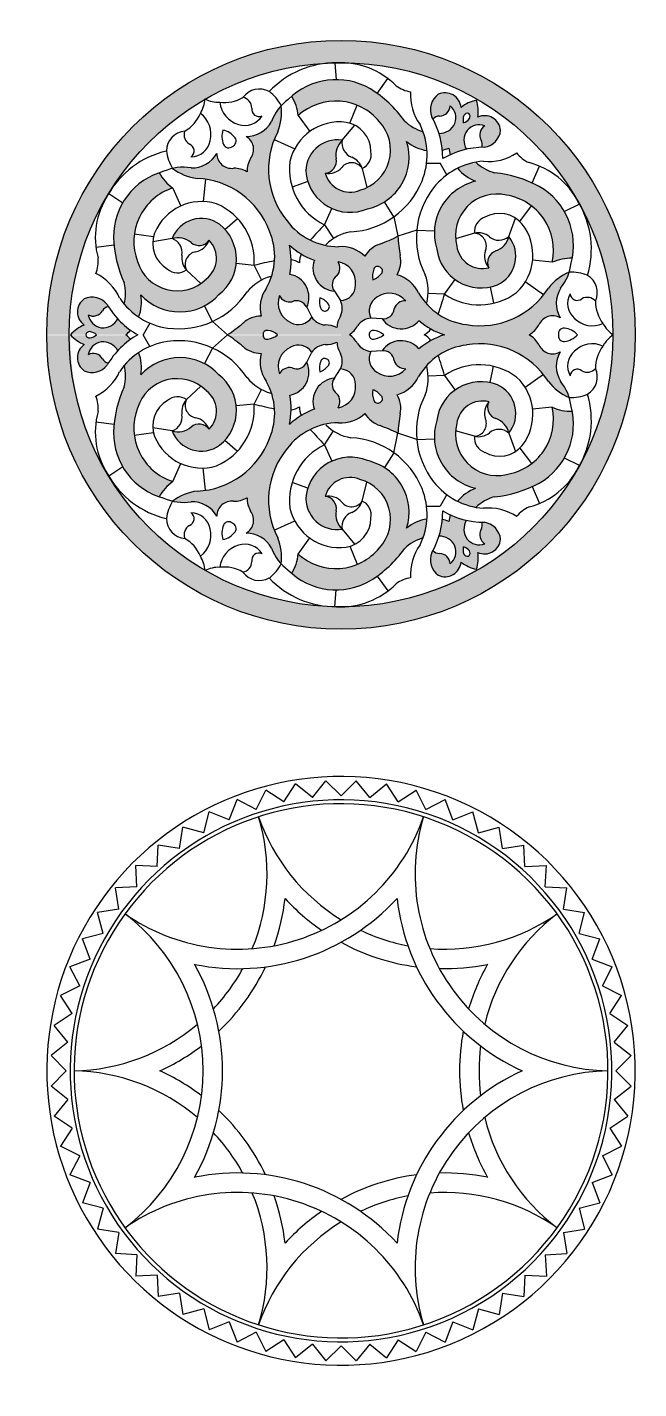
# Model space of a CAD drawing. Header units: millimetres. Extents: x 667 to 4200, y 451 to 2764.
# Drawn here: x 667 to 1706, y 451 to 2764 of the extents above; entities that cross this region are included whole.
import ezdxf

# ---------------------------------------------------------------- set-up
doc = ezdxf.new("R2010")
doc.units = ezdxf.units.MM
doc.layers.add('cad-block.com', color=250, linetype='Continuous')

# ---------------------------------------------------------------- blocks, each defined once
blk = doc.blocks.new('deco1_cad-block.com')
h = blk.add_hatch(color=0)
h.paths.add_polyline_path([(-4.4, 149.6, -0.215567), (40.6, 133.5, -0.187613), (66.2, 154.2, 0.027609), (96.6, 167.3), (66.3, 114.8, 0.495124), (55.8, 111.5, 0.137561), (53.9, 93.3), (0, 0), (-7.1, 12.3, -0.122154), (-0.9, 31.7, 0.223532), (-0.9, 58, 0.403011), (24.6, 84.6, 0.393632), (-5.1, 124, -0.341981), (-7, 100.1, 0.425061), (-11.3, 73.9, -0.495488), (-45.4, 126.5, -0.099121), (-87.8, 152.1), (-159.8, 276.8, -0.131894), (-153.6, 299.5, 0.451379), (-161, 336.8, 0.277202), (-118.1, 362.4, -0.096507), (-101.6, 389.1, -0.127768), (-107.5, 344.6, 0.302093), (-91.6, 193.3, 0.23615)])
h.paths.add_polyline_path([(139.3, 345, -0.070082), (145.9, 312.9, -0.13471), (111.5, 328.4, -0.439883), (44.7, 213.7, -0.487765), (-59.4, 272.5, -0.490223), (2.1, 330.3, 0.26049), (-8.2, 299, -0.444976), (-26.9, 274.4, 0.454077), (32.1, 245.7, 0.565021), (65, 361.9, 0.429533), (-72.8, 372.3, 0.106782), (-83.8, 405.2, -0.321192), (49.9, 417.4, -0.098217), (107.9, 363.4, 0.121764)])
h.paths.add_polyline_path([(203.9, 386.1, -0.118925), (229.9, 398.3), (216.9, 375.8, 0.422318), (208.6, 371.8, 0.149331), (207.8, 360), (183, 316.9, -0.039819), (172.1, 313.6, 0.050872), (166.3, 342, 0.002586), (167.1, 342.1, 0.294214), (193.4, 359, 0.318599), (185.4, 389, -0.396988), (167.5, 371.4, 0.209997), (156.2, 366.3, 0.006928), (154.3, 369.8, -0.347342), (165.2, 408.4, -0.516798)])
h.paths.add_polyline_path([(250, 433), (231, 400.1, 0.131652), (0, 462, 0.00166), (-0.9, 462, 0.130981), (-230.7, 400.3, -0.003161), (-231.3, 400.6), (-250, 433, -0.267949)])
h = blk.add_hatch(color=0)
h.paths.add_polyline_path([(0, 0), (-107.8, 0, 0.137561), (-124.5, 7.5, 0.495124), (-132.6, 0), (-193.2, 0, 0.027609), (-166.6, 19.8, -0.187613), (-135.9, 31.6, -0.215567), (-127.4, 78.6, 0.23615), (-121.6, 176, 0.302093), (-244.7, 265.4, -0.127768), (-286.1, 282.5, -0.096507), (-254.8, 283.5, 0.277202), (-211.2, 307.8, 0.451379), (-182.6, 282.8, -0.131894), (-159.8, 276.8), (-87.8, 152.1, -0.099121), (-86.9, 102.6, -0.495488), (-58.4, 46.7, 0.425061), (-83.2, 56.1, -0.341981), (-104.9, 66.4, 0.393632), (-85.6, 21, 0.403011), (-49.8, 29.7, 0.223532), (-27, 16.7, -0.122154), (-7.1, 12.3)])
h.paths.add_polyline_path([(-357.6, 7.8, -0.039819), (-365.9, 0), (-415.6, 0, 0.149331), (-426.3, 5.3, 0.422318), (-433.9, 0), (-459.9, 0, -0.118925), (-436.3, 16.5, -0.516798), (-436.3, 61.1, -0.347342), (-397.4, 51.3, 0.006928), (-395.3, 47.9, 0.209997), (-405.4, 40.6, -0.396988), (-429.6, 33.9, 0.318599), (-407.6, 12, 0.294214), (-379.8, 26.3, 0.002586), (-379.3, 27, 0.050872)], flags=17)
h.paths.add_polyline_path([(-340.2, 67.7, -0.13471), (-343.9, 30.1, -0.070082), (-368.4, 51.9, 0.121764), (-368.7, 88.3, -0.098217), (-386.4, 165.5, -0.321192), (-309, 275.1, 0.106782), (-286, 249.2, 0.429533), (-345.9, 124.6, 0.565021), (-228.9, 95, 0.454077), (-224.2, 160.5, -0.444976), (-254.9, 156.6, 0.26049), (-287.1, 163.3, -0.490223), (-206.3, 187.7, -0.487765), (-207.4, 68.1, -0.439883)])
h.paths.add_polyline_path([(-399.7, 231.8, 0.00166), (-400.1, 231, 0.131652), (-462, 0), (-500, 0, -0.267949), (-250, 433), (-231.3, 400.6, -0.003161), (-231.3, 399.9, 0.130981)])
h = blk.add_hatch(color=0)
h.paths.add_polyline_path([(213.2, 17.3, 0.302093), (352.2, 79.2, -0.127768), (387.7, 106.5, -0.096507), (372.9, 78.9, 0.277202), (372.2, 29, 0.451379), (336.2, 16.7, -0.131894), (319.7, 0), (175.6, 0, -0.099121), (132.3, 24, -0.495488), (69.6, 27.2, 0.425061), (90.2, 44, -0.341981), (110, 57.6, 0.393632), (61, 63.7, 0.403011), (50.7, 28.3, 0.223532), (27.9, 15, -0.122154), (14.2, 0), (0, 0), (53.9, 93.3, 0.137561), (68.7, 104.1, 0.495124), (66.3, 114.8), (96.6, 167.3, 0.027609), (100.4, 134.4, -0.187613), (95.3, 101.9, -0.215567), (131.7, 71, 0.23615)])
h.paths.add_polyline_path([(243.1, 318.5, 0.006928), (239.2, 318.4, 0.209997), (237.9, 330.7, -0.396988), (244.1, 355.1, 0.318599), (214.2, 346.9, 0.294214), (212.7, 315.7, 0.002586), (213, 315, 0.050872), (185.6, 305.8, -0.039819), (183, 316.9), (207.8, 360, 0.149331), (217.7, 366.5, 0.422318), (216.9, 375.8), (229.9, 398.3, -0.118925), (232.4, 369.6, -0.516798), (271.1, 347.3, -0.347342)])
h.paths.add_polyline_path([(336.6, 251.9, -0.321192), (392.8, 130, 0.106782), (358.8, 123.1, 0.429533), (280.9, 237.2, 0.565021), (196.7, 150.7, 0.454077), (251.1, 113.9, -0.444976), (263.1, 142.4, 0.26049), (285, 167, -0.490223), (265.7, 84.8, -0.487765), (162.7, 145.6, -0.439883), (228.7, 260.7, -0.13471), (198, 282.8, -0.070082), (229.1, 293.1, 0.121764), (260.8, 275.1, -0.098217)])
h.paths.add_polyline_path([(500, 0), (462.5, 0, -0.003161), (462, 0.3, 0.130981), (400.5, 230.2, 0.00166), (400.1, 231, 0.131652), (231, 400.1), (250, 433, -0.267949)])
h = blk.add_hatch(color=0)
h.paths.add_polyline_path([(-231.3, -400.6), (-250, -433, -0.267593), (-500, -0.7), (-459.9, -0.7, 0.002142), (-459.9, -4.6, 0.125214), (-404.3, -223.1, 0.031454), (-396.1, -237.5, 0.015284), (-391.2, -245.6, 0.123599)])
h.paths.add_polyline_path([(-85.6, -21, 0.393632), (-104.9, -66.4, -0.341981), (-83.2, -56.1, 0.425061), (-58.4, -46.7, -0.495488), (-86.9, -102.6, -0.099121), (-87.8, -152.1), (-159.8, -276.8, -0.131894), (-182.6, -282.8, 0.451379), (-211.2, -307.8, 0.277202), (-254.8, -283.5, -0.096507), (-286.1, -282.5, -0.127768), (-244.7, -265.4, 0.302093), (-121.6, -176, 0.23615), (-127.4, -78.6, -0.215567), (-135.9, -31.6, -0.187613), (-166.6, -19.8, 0.026607), (-192.2, -0.7), (-132.6, -0.7, 0.465478), (-124.5, -7.5, 0.129587), (-108.6, -0.7), (-0.4, -0.7), (-7.1, -12.3, -0.122154), (-27, -16.7, 0.223532), (-49.8, -29.7, 0.403011)])
h.paths.add_polyline_path([(-207.4, -68.1, -0.487765), (-206.3, -187.7, -0.490223), (-287.1, -163.3, 0.26049), (-254.9, -156.6, -0.444976), (-224.2, -160.5, 0.454077), (-228.9, -95, 0.565021), (-345.9, -124.6, 0.429533), (-286, -249.2, 0.106782), (-309, -275.1, -0.321192), (-386.4, -165.5, -0.098217), (-368.7, -88.3, 0.121764), (-368.4, -51.9, -0.070082), (-343.9, -30.1, -0.13471), (-340.2, -67.7, -0.439883)])
h.paths.add_polyline_path([(-395.3, -47.9, 0.006928), (-397.4, -51.3, -0.347342), (-436.3, -61.1, -0.516798), (-436.3, -16.5, -0.115227), (-459.3, -0.7), (-433.7, -0.7, 0.391565), (-426.3, -5.3, 0.136798), (-416.4, -0.7), (-365.1, -0.7, -0.036129), (-357.6, -7.8, 0.050872), (-379.3, -27, 0.002586), (-379.8, -26.3, 0.294214), (-407.6, -12, 0.318599), (-429.6, -33.9, -0.396988), (-405.4, -40.6, 0.209997)], flags=17)
h = blk.add_hatch(color=0)
h.paths.add_polyline_path([(-17.1, -461.6, 0.015284), (-7.7, -461.8, 0.031454), (8.9, -461.7, 0.12776), (229.9, -398.3), (250, -433, -0.267949), (-250, -433), (-231.3, -400.6, 0.123599)])
h.paths.add_polyline_path([(185.4, -389, 0.318599), (193.4, -359, 0.294214), (167.1, -342.1, 0.002586), (166.3, -342, 0.050872), (172.1, -313.6, -0.039819), (183, -316.9), (207.8, -360, 0.149331), (208.6, -371.8, 0.422318), (216.9, -375.8), (229.9, -398.3, -0.118925), (203.9, -386.1, -0.516798), (165.2, -408.4, -0.347342), (154.3, -369.8, 0.006928), (156.2, -366.3, 0.209997), (167.5, -371.4, -0.396988)])
h.paths.add_polyline_path([(65, -361.9, 0.565021), (32.1, -245.7, 0.454077), (-26.9, -274.4, -0.444976), (-8.2, -299, 0.26049), (2.1, -330.3, -0.490223), (-59.4, -272.5, -0.487765), (44.7, -213.7, -0.439883), (111.5, -328.4, -0.13471), (145.9, -312.9, -0.070082), (139.3, -345, 0.121764), (107.9, -363.4, -0.098217), (49.9, -417.4, -0.321192), (-83.8, -405.2, 0.106782), (-72.8, -372.3, 0.429533)])
h.paths.add_polyline_path([(-153.6, -299.5, -0.131894), (-159.8, -276.8), (-87.8, -152.1, -0.099121), (-45.4, -126.5, -0.495488), (-11.3, -73.9, 0.425061), (-7, -100.1, -0.341981), (-5.1, -124, 0.393632), (24.6, -84.6, 0.403011), (-0.9, -58, 0.223532), (-0.9, -31.7, -0.122154), (-7.1, -12.3), (0, 0), (53.9, -93.3, 0.137561), (55.8, -111.5, 0.495124), (66.3, -114.8), (96.6, -167.3, 0.027609), (66.2, -154.2, -0.187613), (40.6, -133.5, -0.215567), (-4.4, -149.6, 0.23615), (-91.6, -193.3, 0.302093), (-107.5, -344.6, -0.127768), (-101.6, -389.1, -0.096507), (-118.1, -362.4, 0.277202), (-161, -336.8, 0.451379)])
h = blk.add_hatch(color=0)
h.paths.add_polyline_path([(372.2, -29, 0.277202), (372.9, -78.9, -0.096507), (387.7, -106.5, -0.127768), (352.2, -79.2, 0.302093), (213.2, -17.3, 0.23615), (131.7, -71, -0.215567), (95.3, -101.9, -0.187613), (100.4, -134.4, 0.027609), (96.6, -167.3), (66.3, -114.8, 0.495124), (68.7, -104.1, 0.137561), (53.9, -93.3), (0, 0), (14.2, 0, -0.122154), (27.9, -15, 0.223532), (50.7, -28.3, 0.403011), (61, -63.7, 0.393632), (110, -57.6, -0.341981), (90.2, -44, 0.425061), (69.6, -27.2, -0.495488), (132.3, -24, -0.099121), (175.6, 0), (319.7, 0, -0.131894), (336.2, -16.7, 0.451379)])
h.paths.add_polyline_path([(250, -433), (231, -400.1, 0.131652), (400.1, -231, 0.00166), (400.5, -230.2, 0.130981), (462, -0.3, -0.003161), (462.5, 0), (500, 0, -0.267949)])
h.paths.add_polyline_path([(336.6, -251.9, -0.098217), (260.8, -275.1, 0.121764), (229.1, -293.1, -0.070082), (198, -282.8, -0.13471), (228.7, -260.7, -0.439883), (162.7, -145.6, -0.487765), (265.7, -84.8, -0.490223), (285, -167, 0.26049), (263.1, -142.4, -0.444976), (251.1, -113.9, 0.454077), (196.7, -150.7, 0.565021), (280.9, -237.2, 0.429533), (358.8, -123.1, 0.106782), (392.8, -130, -0.321192)])
h.paths.add_polyline_path([(232.4, -369.6, -0.118925), (229.9, -398.3), (216.9, -375.8, 0.422318), (217.7, -366.5, 0.149331), (207.8, -360), (183, -316.9, -0.039819), (185.6, -305.8, 0.050872), (213, -315, 0.002586), (212.7, -315.7, 0.294214), (214.2, -346.9, 0.318599), (244.1, -355.1, -0.396988), (237.9, -330.7, 0.209997), (239.2, -318.4, 0.006928), (243.1, -318.5, -0.347342), (271.1, -347.3, -0.516798)])
at = {"color": 0}
for p, q in [((-10.3, 461.8), (-8.4, 433.2)), ((61.1, 410), (79.7, 435)), ((-72.8, 372.3), (-53.2, 345.1)), ((15, 359.2), (27.6, 389.7)), ((2.1, 330.3), (23.2, 355.9)), ((-113.4, 331.7), (-78.7, 316)), ((36, 282.3), (43.8, 250.1)), ((145.4, 291.3), (168.2, 291.3)), ((179.6, 271.5), (168.2, 291.3)), ((324.5, 257.9), (336.9, 286.5)), ((-230.6, 264.1), (-234.3, 226.2)), ((-56.5, 260.3), (-83.1, 250.8)), ((-394.8, 239.8), (-371, 223.9)), ((-286, 249.2), (-272.3, 218.6)), ((-28.2, 186.7), (-15.6, 214.6)), ((89.7, 200.4), (73.7, 225.6)), ((303.6, 192.6), (323.6, 218.8)), ((405.1, 222), (379.4, 209.3)), ((-197.2, 179), (-175.7, 197.4)), ((-28.2, 186.7), (-13.1, 163.3)), ((89.7, 200.4), (96.6, 167.3)), ((285, 167), (296.6, 198.1)), ((-318.6, 166.6), (-351.3, 170.9)), ((-287.1, 163.3), (-319.8, 157.8)), ((128.7, 177.9), (96.6, 167.3)), ((128.7, 177.9), (158.5, 176.7)), ((226.5, 172.4), (194.7, 162.9)), ((-385.6, 152.1), (-416.6, 148.5)), ((-147.6, 117.7), (-178.1, 120.8)), ((-147.6, 117.7), (-134.9, 93)), ((358.8, 123.1), (325.5, 126.5)), ((-262.5, 110), (-238.4, 87.1)), ((175.8, 69), (193.7, 93.8)), ((-11.3, 73.9), (-0.9, 58)), ((175.8, 69), (148, 70.3)), ((253.6, 81.2), (258.8, 53.5)), ((344, 67.6), (313.1, 89.8)), ((-218.4, 22.5), (-232.3, 49)), ((-58.4, 46.7), (-49.8, 29.7)), ((69.6, 27.2), (50.7, 28.3)), ((-325, 19.8), (-336.4, 0)), ((-325, -19.8), (-336.4, 0)), ((-218.4, 22.5), (-193.2, 0)), ((-218.4, -22.5), (-193.2, 0)), ((-218.4, -22.5), (-232.3, -49)), ((-58.4, -46.7), (-49.8, -29.7)), ((69.6, -27.2), (50.7, -28.3)), ((-11.3, -73.9), (-0.9, -58)), ((175.8, -69), (148, -70.3)), ((175.8, -69), (193.7, -93.8)), ((253.6, -81.2), (258.8, -53.5)), ((344, -67.6), (313.1, -89.8)), ((-262.5, -110), (-238.4, -87.1)), ((-147.6, -117.7), (-134.9, -93)), ((-147.6, -117.7), (-178.1, -120.8)), ((358.8, -123.1), (325.5, -126.5)), ((-385.6, -152.1), (-416.6, -148.5)), ((-287.1, -163.3), (-319.8, -157.8)), ((-318.6, -166.6), (-351.3, -170.9)), ((-197.2, -179), (-175.7, -197.4)), ((-28.2, -186.7), (-13.1, -163.3)), ((89.7, -200.4), (96.6, -167.3)), ((128.7, -177.9), (96.6, -167.3)), ((128.7, -177.9), (158.5, -176.7)), ((226.5, -172.4), (194.7, -162.9)), ((285, -167), (296.6, -198.1)), ((-28.2, -186.7), (-15.6, -214.6)), ((89.7, -200.4), (73.7, -225.6)), ((303.6, -192.6), (323.6, -218.8)), ((-394.8, -239.8), (-371, -223.9)), ((-286, -249.2), (-272.3, -218.6)), ((-230.6, -264.1), (-234.3, -226.2)), ((405.1, -222), (379.4, -209.3)), ((-56.5, -260.3), (-83.1, -250.8)), ((36, -282.3), (43.8, -250.1)), ((179.6, -271.5), (168.2, -291.3)), ((324.5, -257.9), (336.9, -286.5)), ((145.4, -291.3), (168.2, -291.3)), ((-113.4, -331.7), (-78.7, -316)), ((-72.8, -372.3), (-53.2, -345.1)), ((2.1, -330.3), (23.2, -355.9)), ((15, -359.2), (27.6, -389.7)), ((61.1, -410), (79.7, -435)), ((-10.3, -461.8), (-8.4, -433.2))]:
    blk.add_line(p, q, dxfattribs=at)
for radius in [500, 462]:
    blk.add_circle((0, 0), radius, dxfattribs=at)
for centre, radius, start, end in [((-9.1, 306.9), 154.9, 89.4716, 136.7499), ((-0.3, 329.9), 132.1, 44.7373, 93.1923), ((-138.7, 382.7), 34.6, 61.072, 144.2682), ((-8.4, 318), 115.3, 59.6268, 134.9573), ((-57.3, 244.2), 203.7, 35.8205, 58.2582), ((125.6, 466.3), 54, 233.5608, 262.1809), ((-281.3, 402.7), 50, 327.5843, 357.5746), ((-208.1, 444.9), 50, 242.4254, 272.4157), ((-198.4, 457.3), 62.9, 263.0226, 300.129), ((-162.8, 399.2), 43.4, 185.6952, 254.7805), ((-169.8, 385.1), 18.1, 359.529, 80.5384), ((-167, 354.3), 74.1, 27.9797, 52.4722), ((-41.5, 333.4), 82, 126.1691, 159.2583), ((-154.5, 363.2), 82.2, 6.3098, 30.6901), ((-8.8, 301.7), 95.3, 39.1977, 132.1781), ((203.3, 406.9), 85.3, 175.9952, 215.8359), ((184.2, 382.2), 32.4, 125.8746, 202.4916), ((176.6, 383.5), 27.4, 5.3106, 114.6299), ((242.2, 338.2), 61.3, 101.5049, 128.6332), ((171.8, 378.8), 61.3, 351.3668, 18.4951), ((-296.9, 400.4), 62.9, 299.871, 336.9774), ((-264.4, 340.6), 43.4, 345.2195, 54.3048), ((-163.3, 389.3), 33.8, 251.3033, 329.164), ((-139.6, 383.1), 12.3, 171.3049, 295.0736), ((-190.1, 378.2), 89.1, 337.8735, 6.998), ((167.6, 356), 15.4, 90.4002, 137.8387), ((167.1, 389.7), 18.3, 271.1054, 357.7153), ((168.3, 368.4), 26.8, 339.5006, 50.1879), ((227.5, 364.6), 20.3, 157.5411, 193.3102), ((214.7, 369.7), 6.46, 69.6759, 155.6215), ((212.8, 370.8), 6.46, 324.3785, 50.3241), ((243.8, 344.7), 27.4, 5.3701, 114.6894), ((-169.8, 336.8), 32.8, 160.632, 204.3957), ((-206.8, 315.4), 32.8, 35.6043, 79.368), ((-160.9, 385.3), 48.5, 269.8377, 331.8116), ((-2.6, 275), 86.5, 82.3997, 167.0514), ((0.3, 310.9), 50.5, 0.4193, 80.3614), ((13.6, 313.7), 70.5, 285.252, 43.1215), ((160.9, 417.7), 75.9, 225.6732, 253.4428), ((28.8, 305.3), 117.4, 337.887, 26.1112), ((30.1, 299.5), 142.7, 359.8884, 29.5005), ((167.1, 370.9), 28.9, 268.4013, 335.5785), ((202, 379.4), 20.3, 286.6898, 322.4589), ((237.7, 330.2), 28.9, 144.4215, 211.5987), ((234.9, 329.9), 26.8, 69.8121, 140.4994), ((253.9, 339.6), 18.3, 122.2847, 208.8946), ((238.9, 350.6), 32.4, 277.5084, 354.1254), ((-262.1, 311.5), 34.6, 95.7318, 178.928), ((-248.6, 339.6), 18.1, 159.4616, 240.471), ((-262, 312.4), 12.3, 304.9264, 68.6951), ((-255.5, 336.1), 33.8, 270.836, 348.6967), ((-187.9, 328.9), 9.58, 289.3778, 36.1114), ((-173.8, 314.9), 25.3, 322.6049, 59.7786), ((14.2, 280.9), 137.4, 152.3835, 219.6203), ((-6.3, 277.6), 53.4, 81.0039, 185.4645), ((24.9, 305.4), 33.7, 132.5764, 190.9785), ((26.8, 325.3), 25.2, 168.615, 249.9802), ((25.5, 301.7), 90, 282.3223, 17.2977), ((157, 383.5), 71.5, 230.3981, 261.0865), ((160.9, 417.7), 75.9, 274.0801, 274.6729), ((224.5, 323.1), 15.4, 342.1613, 29.5998), ((-261.3, 161.3), 154.9, 103.2501, 150.5284), ((-223.3, 321.8), 74.1, 187.5278, 212.0203), ((-253.2, 332), 48.5, 268.1884, 330.1623), ((-185.8, 307.9), 25.3, 180.2214, 277.3951), ((-190.9, 327.1), 9.58, 203.8886, 310.6222), ((6.3, 272.8), 31.2, 17.8326, 67.6903), ((24.6, 306.4), 26.6, 295.2795, 10.5033), ((157, 383.5), 71.5, 282.1548, 291.2758), ((244.4, 175.8), 142.7, 90.4995, 120.1116), ((253.6, 327.7), 71.5, 188.7242, 197.8452), ((281.3, 348.2), 75.9, 205.3271, 205.9199), ((250.7, 379.5), 85.3, 264.1641, 304.0048), ((341, 341.9), 54, 217.8191, 246.4392), ((-271.2, 166.3), 115.3, 105.0427, 180.3732), ((-268, 202.6), 82, 80.7417, 113.8309), ((-232.5, 353.7), 89.1, 233.002, 262.1265), ((-182.3, 237.5), 45.3, 60.278, 90.3323), ((-114.5, 276.6), 45.3, 149.6677, 179.722), ((17.7, 281.6), 105.4, 173.0784, 244.2033), ((-28.6, 295.2), 20.8, 274.7522, 10.704), ((-21.3, 303.7), 29.8, 259.1984, 319.2528), ((17.9, 270.3), 21.8, 33.74, 139.955), ((250, 177.5), 117.4, 93.8888, 142.113), ((253.6, 327.7), 71.5, 218.9135, 249.6019), ((281.3, 348.2), 75.9, 226.5572, 254.3268), ((285.8, 164.7), 132.1, 26.8077, 75.2627), ((-237.3, 315.4), 82.2, 209.3099, 233.6902), ((-250.4, 128.2), 137.4, 20.3797, 87.6165), ((15.6, 283.7), 75.8, 188.5305, 292.5365), ((15.1, 285.9), 43.6, 195.2348, 292.9217), ((9.3, 313), 138.4, 273.1342, 337.9655), ((248.5, 172.9), 90, 102.7023, 197.6777), ((240.1, 72.5), 203.7, 61.7418, 84.1795), ((-285.5, 165.2), 132.1, 146.8077, 195.2627), ((-256.8, 158.5), 95.3, 107.8219, 200.8023), ((266.4, 164.5), 138.4, 142.0345, 206.8658), ((264.9, 168.6), 70.5, 76.8785, 194.748), ((265.6, 143.2), 95.3, 347.8219, 80.8023), ((279.6, 151.7), 115.3, 345.0427, 60.3732), ((-236.8, 139.8), 86.5, 72.9486, 157.6003), ((-252.8, 125.5), 105.4, 355.7967, 66.9216), ((270.4, 145.6), 154.9, 343.2501, 30.5284), ((-237.3, 144.2), 53.4, 54.5355, 158.9961), ((-253.6, 128.3), 75.8, 307.4635, 51.4695), ((-4.3, 258.7), 109.1, 216.7899, 269.9378), ((327.7, -166.5), 501.4, 135.2154, 139.2679), ((253, 174.6), 26.6, 109.4967, 184.7205), ((269.1, 155.7), 50.5, 39.6386, 119.5807), ((239.4, 135.2), 86.5, 312.9486, 37.6003), ((-182.9, 171.7), 203.7, 181.7418, 204.1795), ((-269.4, 155.2), 50.5, 159.6386, 239.5807), ((-277, 131.1), 33.7, 49.0215, 107.4236), ((-295.1, 139.5), 25.2, 350.0198, 71.385), ((-221.9, 133), 109.1, 330.0622, 23.2101), ((29.5, 97), 78.8, 99.2184, 134.7152), ((-37.4, 435.9), 300.1, 290.1925, 296.5183), ((396.2, 185.5), 300.1, 183.4817, 189.8075), ((233.1, 141.9), 31.2, 52.3097, 102.1674), ((225.1, 150.7), 21.8, 340.045, 86.26), ((268.3, 185.8), 25.2, 230.0198, 311.385), ((252.1, 174.3), 33.7, 289.0215, 347.4236), ((243.5, 133.4), 53.4, 294.5355, 38.9961), ((-243, 119.6), 21.8, 100.045, 206.26), ((-241.3, 172.4), 20.8, 229.296, 325.2478), ((-252.4, 170.3), 29.8, 280.7472, 340.8016), ((-255.2, 129.8), 43.6, 307.0783, 44.7652), ((-2.9, 245.2), 126, 227.6394, 250.2823), ((-210.9, 125.1), 126, 349.7177, 12.3606), ((0.3, 91.8), 57.9, 45.9788, 94.6385), ((80, 110.9), 45.4, 107.6722, 150.1758), ((237.9, 155.4), 75.8, 187.4635, 291.4695), ((240, 156.1), 43.6, 187.0783, 284.7652), ((273.7, 133.4), 29.8, 160.7472, 220.8016), ((269.9, 122.8), 20.8, 109.296, 205.2478), ((-466.6, 124.4), 54, 337.8191, 6.4392), ((-278.5, 145.1), 70.5, 196.8785, 314.748), ((-239.4, 130.9), 31.2, 172.3097, 222.1674), ((-19.7, -367.1), 501.4, 100.7321, 104.7846), ((-88.8, 94.2), 33.4, 56.9428, 83.3369), ((-37.2, 124), 33.4, 156.6631, 183.0572), ((-8.3, 113.2), 39.4, 160.2404, 265.6719), ((-21.5, 113.3), 19.6, 317.6257, 33.1445), ((-11.4, 88.4), 36.2, 354.102, 80.0468), ((62.3, 109.2), 6.91, 54.6536, 160.018), ((56, 124.7), 45.4, 329.8242, 12.3278), ((391.8, 47.8), 82.2, 89.3099, 113.6902), ((309.4, 130.8), 82, 320.7417, 353.8309), ((-454, 27.3), 85.3, 24.1641, 64.0048), ((-277.7, 131.9), 26.6, 229.4967, 304.7205), ((-98.7, 23), 78.8, 105.2848, 140.7816), ((-93.9, 63.8), 39.4, 334.3281, 79.7596), ((3.5, 85), 18.4, 124.783, 216.8968), ((87.3, 99.1), 33.9, 158.3767, 189.7066), ((42.1, 125.1), 33.9, 290.2934, 321.6233), ((63.4, 108.5), 6.91, 319.982, 65.3464), ((79.4, 46.2), 57.9, 25.3615, 74.0212), ((69.3, 74), 78.8, 345.2848, 20.7816), ((422.6, 24.5), 89.1, 113.002, 142.1265), ((390.4, 32.5), 74.1, 67.5278, 92.0203), ((400.8, 71.3), 34.6, 335.7318, 58.928), ((-442.2, 69.5), 75.9, 346.5572, 14.3268), ((-275.7, 148.5), 138.4, 262.0345, 326.8658), ((-79.7, 45.6), 57.9, 145.3615, 194.0212), ((-1.9, 84.6), 26.6, 272.347, 0.1469), ((82.2, 34.3), 36.2, 39.9532, 125.898), ((226.1, 125.7), 109.1, 210.0622, 263.2101), ((235, 156.2), 105.4, 235.7967, 306.9216), ((236.2, 152.8), 137.4, 260.3797, 327.6165), ((414.1, 53.3), 48.5, 148.1884, 210.1623), ((418.8, 53.2), 33.8, 150.836, 228.6967), ((401.5, 70.7), 12.3, 184.9264, 308.6951), ((-420.5, 38.8), 27.4, 125.3701, 234.6894), ((-423.1, 31.6), 32.4, 37.5084, 114.1254), ((-392.1, 32.9), 15.4, 102.1613, 149.5998), ((-274.4, 123.7), 142.7, 210.4995, 240.1116), ((-278.7, 127.7), 117.4, 213.8888, 262.113), ((-410.6, 55.8), 71.5, 338.9135, 9.6019), ((-274, 128.8), 90, 222.7023, 317.6777), ((-70.8, 54), 36.2, 159.9532, 245.898), ((-87.4, 75.3), 19.6, 206.8555, 282.3743), ((-75.3, 39.5), 18.4, 23.1032, 115.217), ((-2.9, 57.2), 33.9, 170.2934, 201.6233), ((-48.1, 31.2), 33.9, 38.3767, 69.7066), ((-26.8, 47.7), 6.91, 294.6536, 40.018), ((-28.9, 45), 30.9, 334.5854, 24.9866), ((74.2, 40.6), 26.6, 119.8531, 207.653), ((108.9, 38), 19.6, 86.8555, 162.3743), ((-308.1, 200.6), 501.4, 340.7321, 344.7846), ((418.4, 45.5), 18.1, 39.4616, 120.471), ((495.2, 56.9), 62.9, 179.871, 216.9774), ((-421, 50.1), 18.3, 242.2847, 328.8946), ((-403.2, 38.5), 26.8, 189.8121, 260.4994), ((-404.8, 40.8), 28.9, 264.4215, 331.5987), ((-442.2, 69.5), 75.9, 325.3271, 325.9199), ((-136, -13.8), 45.4, 89.8242, 132.3278), ((-72.3, 44), 26.6, 239.8531, 327.653), ((-24.5, 47.5), 30.9, 215.0134, 265.4146), ((-27.9, 47.1), 6.91, 199.982, 305.3464), ((35.1, 9.6), 42.3, 148.5234, 176.3809), ((53.4, -2.5), 30.9, 95.0134, 145.4146), ((71.8, 45.5), 18.4, 263.1032, 355.217), ((102.2, 49.4), 39.4, 214.3281, 319.7596), ((213.8, 120.1), 126, 229.7177, 252.3606), ((359.6, 7), 25.3, 60.2214, 157.3951), ((427.1, 58.7), 43.4, 225.2195, 294.3048), ((-414, -40.6), 61.3, 111.3668, 138.4951), ((-414, 40.6), 61.3, 221.5049, 248.6332), ((-427.5, -1.1), 6.46, 84.3785, 170.3241), ((-427.5, 1.1), 6.46, 189.6759, 275.6215), ((-429.5, -14.8), 20.3, 46.6898, 82.4589), ((-429.5, 14.8), 20.3, 277.5411, 313.3102), ((-274.4, -123.7), 142.7, 119.8884, 149.5005), ((-410.6, 55.8), 71.5, 308.7242, 317.8452), ((-410.6, -55.8), 71.5, 42.1548, 51.2758), ((-358.8, 250.3), 300.1, 303.4817, 309.8075), ((-358.8, -250.3), 300.1, 50.1925, 56.5183), ((-125.7, 0.6), 6.91, 79.982, 185.3464), ((-125.7, -0.6), 6.91, 174.6536, 280.018), ((-129.4, -26.1), 33.9, 50.2934, 81.6233), ((-129.4, 26.1), 33.9, 278.3767, 309.7066), ((-25.9, -25.6), 42.3, 63.6191, 91.4766), ((-9.2, 35.2), 42.3, 303.6191, 331.4766), ((-9.2, -35.2), 42.3, 28.5234, 56.3809), ((54.8, 0.6), 6.91, 79.982, 185.3464), ((54.8, -0.6), 6.91, 174.6536, 280.018), ((51, -26.1), 33.9, 50.2934, 81.6233), ((51, 26.1), 33.9, 278.3767, 309.7066), ((213.8, -120.1), 126, 107.6394, 130.2823), ((125.9, 29.8), 33.4, 296.9428, 323.3369), ((125.9, -29.8), 33.4, 36.6631, 63.0572), ((296.8, 39.2), 45.3, 300.278, 330.3323), ((378.8, 1.8), 9.58, 83.8886, 190.6222), ((378.8, -1.8), 9.58, 169.3778, 276.1114), ((376.6, -21.4), 32.8, 40.632, 84.3957), ((489.4, 42.2), 50, 207.5843, 237.5746), ((-420.5, -38.8), 27.4, 125.3106, 234.6299), ((-403.2, -38.5), 26.8, 99.5006, 170.1879), ((-404.8, -40.8), 28.9, 28.4013, 95.5785), ((-278.7, -127.7), 117.4, 97.887, 146.1112), ((-275.7, -148.5), 138.4, 33.1342, 97.9655), ((-136, 13.8), 45.4, 227.6722, 270.1758), ((-70.8, -54), 36.2, 114.102, 200.0468), ((-72.3, -44), 26.6, 32.347, 120.1469), ((-24.5, -47.5), 30.9, 94.5854, 144.9866), ((-25.9, 25.6), 42.3, 268.5234, 296.3809), ((35.1, -9.6), 42.3, 183.6191, 211.4766), ((53.4, 2.5), 30.9, 214.5854, 264.9866), ((102.2, -49.4), 39.4, 40.2404, 145.6719), ((226.1, -125.7), 109.1, 96.7899, 149.9378), ((236.2, -152.8), 137.4, 32.3835, 99.6203), ((296.8, -39.2), 45.3, 29.6677, 59.722), ((359.6, -7), 25.3, 202.6049, 299.7786), ((376.6, 21.4), 32.8, 275.6043, 319.368), ((427.1, -58.7), 43.4, 65.6952, 134.7805), ((495.2, -56.9), 62.9, 143.0226, 180.129), ((489.4, -42.2), 50, 122.4254, 152.4157), ((-421, -50.1), 18.3, 31.1054, 117.7153), ((-392.1, -32.9), 15.4, 210.4002, 257.8387), ((-442.2, -69.5), 75.9, 34.0801, 34.6729), ((-410.6, -55.8), 71.5, 350.3981, 21.0865), ((-274, -128.8), 90, 42.3223, 137.2977), ((-79.7, -45.6), 57.9, 165.9788, 214.6385), ((-2.9, -57.2), 33.9, 158.3767, 189.7066), ((-27.9, -47.1), 6.91, 54.6536, 160.018), ((-26.8, -47.7), 6.91, 319.982, 65.3464), ((-28.9, -45), 30.9, 335.0134, 25.4146), ((74.2, -40.6), 26.6, 152.347, 240.1469), ((71.8, -45.5), 18.4, 4.783, 96.8968), ((108.9, -38), 19.6, 197.6257, 273.1445), ((-308.1, -200.6), 501.4, 15.2154, 19.2679), ((414.1, -53.3), 48.5, 149.8377, 211.8116), ((418.8, -53.2), 33.8, 131.3033, 209.164), ((-423.1, -31.6), 32.4, 245.8746, 322.4916), ((-454, -27.3), 85.3, 295.9952, 335.8359), ((-442.2, -69.5), 75.9, 345.6732, 13.4428), ((-253.6, -128.3), 75.8, 308.5305, 52.5365), ((-87.4, -75.3), 19.6, 77.6257, 153.1445), ((-93.9, -63.8), 39.4, 280.2404, 25.6719), ((-75.3, -39.5), 18.4, 244.783, 336.8968), ((-48.1, -31.2), 33.9, 290.2934, 321.6233), ((-1.9, -84.6), 26.6, 359.8531, 87.653), ((82.2, -34.3), 36.2, 234.102, 320.0468), ((69.3, -74), 78.8, 339.2184, 14.7152), ((235, -156.2), 105.4, 53.0784, 124.2033), ((401.5, -70.7), 12.3, 51.3049, 175.0736), ((418.4, -45.5), 18.1, 239.529, 320.5384), ((400.8, -71.3), 34.6, 301.072, 24.2682), ((-182.9, -171.7), 203.7, 155.8205, 178.2582), ((-278.5, -145.1), 70.5, 45.252, 163.1215), ((-98.7, -23), 78.8, 219.2184, 254.7152), ((-221.9, -133), 109.1, 336.7899, 29.9378), ((-8.3, -113.2), 39.4, 94.3281, 199.7596), ((3.5, -85), 18.4, 143.1032, 235.217), ((-11.4, -88.4), 36.2, 279.9532, 5.898), ((79.4, -46.2), 57.9, 285.9788, 334.6385), ((237.9, -155.4), 75.8, 68.5305, 172.5365), ((243.5, -133.4), 53.4, 321.0039, 65.4645), ((239.4, -135.2), 86.5, 322.3997, 47.0514), ((422.6, -24.5), 89.1, 217.8735, 246.998), ((309.4, -130.8), 82, 6.1691, 39.2583), ((-466.6, -124.4), 54, 353.5608, 22.1809), ((-269.4, -155.2), 50.5, 120.4193, 200.3614), ((-277.7, -131.9), 26.6, 55.2795, 130.5033), ((-239.4, -130.9), 31.2, 137.8326, 187.6903), ((-243, -119.6), 21.8, 153.74, 259.955), ((-255.2, -129.8), 43.6, 315.2348, 52.9217), ((-210.9, -125.1), 126, 347.6394, 10.2823), ((-21.5, -113.3), 19.6, 326.8555, 42.3743), ((87.3, -99.1), 33.9, 170.2934, 201.6233), ((42.1, -125.1), 33.9, 38.3767, 69.7066), ((62.3, -109.2), 6.91, 199.982, 305.3464), ((63.4, -108.5), 6.91, 294.6536, 40.018), ((56, -124.7), 45.4, 347.6722, 30.1758), ((266.4, -164.5), 138.4, 153.1342, 217.9655), ((240, -156.1), 43.6, 75.2348, 172.9217), ((273.7, -133.4), 29.8, 139.1984, 199.2528), ((269.9, -122.8), 20.8, 154.7522, 250.704), ((390.4, -32.5), 74.1, 267.9797, 292.4722), ((270.4, -145.6), 154.9, 329.4716, 16.7499), ((-285.5, -165.2), 132.1, 164.7373, 213.1923), ((-256.8, -158.5), 95.3, 159.1977, 252.1781), ((-295.1, -139.5), 25.2, 288.615, 9.9802), ((-252.8, -125.5), 105.4, 293.0784, 4.2033), ((-19.7, 367.1), 501.4, 255.2154, 259.2679), ((-2.9, -245.2), 126, 109.7177, 132.3606), ((-88.8, -94.2), 33.4, 276.6631, 303.0572), ((-37.2, -124), 33.4, 176.9428, 203.3369), ((0.3, -91.8), 57.9, 265.3615, 314.0212), ((80, -110.9), 45.4, 209.8242, 252.3278), ((396.2, -185.5), 300.1, 170.1925, 176.5183), ((265.6, -143.2), 95.3, 279.1977, 12.1781), ((279.6, -151.7), 115.3, 299.6268, 14.9573), ((391.8, -47.8), 82.2, 246.3098, 270.6901), ((-277, -131.1), 33.7, 252.5764, 310.9785), ((-241.3, -172.4), 20.8, 34.7522, 130.704), ((-252.4, -170.3), 29.8, 19.1984, 79.2528), ((-4.3, -258.7), 109.1, 90.0622, 143.2101), ((327.7, 166.5), 501.4, 220.7321, 224.7846), ((29.5, -97), 78.8, 225.2848, 260.7816), ((-37.4, -435.9), 300.1, 63.4817, 69.8075), ((248.5, -172.9), 90, 162.3223, 257.2977), ((264.9, -168.6), 70.5, 165.252, 283.1215), ((225.1, -150.7), 21.8, 273.74, 19.955), ((268.3, -185.8), 25.2, 48.615, 129.9802), ((252.1, -174.3), 33.7, 12.5764, 70.9785), ((-271.2, -166.3), 115.3, 179.6268, 254.9573), ((-236.8, -139.8), 86.5, 202.3997, 287.0514), ((-237.3, -144.2), 53.4, 201.0039, 305.4645), ((-250.4, -128.2), 137.4, 272.3835, 339.6203), ((9.3, -313), 138.4, 22.0345, 86.8658), ((253, -174.6), 26.6, 175.2795, 250.5033), ((233.1, -141.9), 31.2, 257.8326, 307.6903), ((14.2, -280.9), 137.4, 140.3797, 207.6165), ((17.7, -281.6), 105.4, 115.7967, 186.9216), ((15.6, -283.7), 75.8, 67.4635, 171.4695), ((269.1, -155.7), 50.5, 240.4193, 320.3614), ((25.5, -301.7), 90, 342.7023, 77.6777), ((285.8, -164.7), 132.1, 284.7373, 333.1923), ((-261.3, -161.3), 154.9, 209.4716, 256.7499), ((-237.3, -315.4), 82.2, 126.3098, 150.6901), ((15.1, -285.9), 43.6, 67.0783, 164.7652), ((13.6, -313.7), 70.5, 316.8785, 74.748), ((250, -177.5), 117.4, 217.887, 266.1112), ((240.1, -72.5), 203.7, 275.8205, 298.2582), ((-232.5, -353.7), 89.1, 97.8735, 126.998), ((-182.3, -237.5), 45.3, 269.6677, 299.722), ((-114.5, -276.6), 45.3, 180.278, 210.3323), ((-6.3, -277.6), 53.4, 174.5355, 278.9961), ((-21.3, -303.7), 29.8, 40.7472, 100.8016), ((-28.6, -295.2), 20.8, 349.296, 85.2478), ((28.8, -305.3), 117.4, 333.8888, 22.113), ((253.6, -327.7), 71.5, 110.3981, 141.0865), ((281.3, -348.2), 75.9, 105.6732, 133.4428), ((-268, -202.6), 82, 246.1691, 279.2583), ((-223.3, -321.8), 74.1, 147.9797, 172.4722), ((-253.2, -332), 48.5, 29.8377, 91.8116), ((-185.8, -307.9), 25.3, 82.6049, 179.7786), ((-173.8, -314.9), 25.3, 300.2214, 37.3951), ((-2.6, -275), 86.5, 192.9486, 277.6003), ((24.9, -305.4), 33.7, 169.0215, 227.4236), ((17.9, -270.3), 21.8, 220.045, 326.26), ((6.3, -272.8), 31.2, 292.3097, 342.1674), ((24.6, -306.4), 26.6, 349.4967, 64.7205), ((30.1, -299.5), 142.7, 330.4995, 0.1116), ((244.4, -175.8), 142.7, 239.8884, 269.5005), ((250.7, -379.5), 85.3, 55.9952, 95.8359), ((341, -341.9), 54, 113.5608, 142.1809), ((-262.1, -311.5), 34.6, 181.072, 264.2682), ((-262, -312.4), 12.3, 291.3049, 55.0736), ((-255.5, -336.1), 33.8, 11.3033, 89.164), ((-169.8, -336.8), 32.8, 155.6043, 199.368), ((-190.9, -327.1), 9.58, 49.3778, 156.1114), ((-187.9, -328.9), 9.58, 323.8886, 70.6222), ((26.8, -325.3), 25.2, 110.0198, 191.385), ((0.3, -310.9), 50.5, 279.6386, 359.5807), ((157, -383.5), 71.5, 98.9135, 129.6019), ((157, -383.5), 71.5, 68.7242, 77.8452), ((253.6, -327.7), 71.5, 162.1548, 171.2758), ((237.7, -330.2), 28.9, 148.4013, 215.5785), ((281.3, -348.2), 75.9, 154.0801, 154.6729), ((224.5, -323.1), 15.4, 330.4002, 17.8387), ((238.9, -350.6), 32.4, 5.8746, 82.4916), ((-248.6, -339.6), 18.1, 119.529, 200.5384), ((-296.9, -400.4), 62.9, 23.0226, 60.129), ((-264.4, -340.6), 43.4, 305.6952, 14.7805), ((-206.8, -315.4), 32.8, 280.632, 324.3957), ((-160.9, -385.3), 48.5, 28.1884, 90.1623), ((-190.1, -378.2), 89.1, 353.002, 22.1265), ((160.9, -417.7), 75.9, 106.5572, 134.3268), ((160.9, -417.7), 75.9, 85.3271, 85.9199), ((167.1, -370.9), 28.9, 24.4215, 91.5987), ((253.9, -339.6), 18.3, 151.1054, 237.7153), ((-162.8, -399.2), 43.4, 105.2195, 174.3048), ((-163.3, -389.3), 33.8, 30.836, 108.6967), ((-41.5, -333.4), 82, 200.7417, 233.8309), ((-8.8, -301.7), 95.3, 227.8219, 320.8023), ((-57.3, -244.2), 203.7, 301.7418, 324.1795), ((203.3, -406.9), 85.3, 144.1641, 184.0048), ((184.2, -382.2), 32.4, 157.5084, 234.1254), ((167.6, -356), 15.4, 222.1613, 269.5998), ((168.3, -368.4), 26.8, 309.8121, 20.4994), ((227.5, -364.6), 20.3, 166.6898, 202.4589), ((202, -379.4), 20.3, 37.5411, 73.3102), ((234.9, -329.9), 26.8, 219.5006, 290.1879), ((212.8, -370.8), 6.46, 309.6759, 35.6215), ((171.8, -378.8), 61.3, 341.5049, 8.6332), ((243.8, -344.7), 27.4, 245.3106, 354.6299), ((-281.3, -402.7), 50, 2.4254, 32.4157), ((-169.8, -385.1), 18.1, 279.4616, 0.471), ((-139.6, -383.1), 12.3, 64.9264, 188.6951), ((-167, -354.3), 74.1, 307.5278, 332.0203), ((-154.5, -363.2), 82.2, 329.3099, 353.6902), ((176.6, -383.5), 27.4, 245.3701, 354.6894), ((167.1, -389.7), 18.3, 2.2847, 88.8946), ((242.2, -338.2), 61.3, 231.3668, 258.4951), ((214.7, -369.7), 6.46, 204.3785, 290.3241), ((-208.1, -444.9), 50, 87.5843, 117.5746), ((-198.4, -457.3), 62.9, 59.871, 96.9774), ((-138.7, -382.7), 34.6, 215.7318, 298.928), ((-9.1, -306.9), 154.9, 223.2501, 270.5284), ((-8.4, -318), 115.3, 225.0427, 300.3732), ((125.6, -466.3), 54, 97.8191, 126.4392), ((-0.3, -329.9), 132.1, 266.8077, 315.2627)]:
    blk.add_arc(centre, radius, start, end, dxfattribs=at)
blk = doc.blocks.new('deco4_cad-block.com')
at = {"color": 0}
for p, q in [((-97.1, 456.7), (-77.2, 487.3)), ((-48.8, 464.3), (-77.2, 487.3)), ((-48.8, 464.3), (-25.8, 492.7)), ((0, 466.9), (-25.8, 492.7)), ((0, 466.9), (25.8, 492.7)), ((48.8, 464.3), (25.8, 492.7)), ((48.8, 464.3), (77.2, 487.3)), ((97.1, 456.7), (77.2, 487.3)), ((-144.3, 444), (-127.7, 476.6)), ((-97.1, 456.7), (-127.7, 476.6)), ((97.1, 456.7), (127.7, 476.6)), ((144.3, 444), (127.7, 476.6)), ((-233.4, 404.3), (-224, 439.6)), ((-189.9, 426.5), (-224, 439.6)), ((-189.9, 426.5), (-176.8, 460.6)), ((-144.3, 444), (-176.8, 460.6)), ((144.3, 444), (176.8, 460.6)), ((189.9, 426.5), (176.8, 460.6)), ((189.9, 426.5), (224, 439.6)), ((233.4, 404.3), (224, 439.6)), ((-274.4, 377.7), (-268.7, 413.8)), ((-233.4, 404.3), (-268.7, 413.8)), ((233.4, 404.3), (268.7, 413.8)), ((274.4, 377.7), (268.7, 413.8)), ((-312.4, 347), (-310.5, 383.4)), ((-274.4, 377.7), (-310.5, 383.4)), ((274.4, 377.7), (310.5, 383.4)), ((312.4, 347), (310.5, 383.4)), ((-312.4, 347), (-348.9, 348.9)), ((-347, 312.4), (-348.9, 348.9)), ((312.4, 347), (348.9, 348.9)), ((347, 312.4), (348.9, 348.9)), ((-347, 312.4), (-383.4, 310.5)), ((-377.7, 274.4), (-383.4, 310.5)), ((347, 312.4), (383.4, 310.5)), ((377.7, 274.4), (383.4, 310.5)), ((-377.7, 274.4), (-413.8, 268.7)), ((-404.3, 233.4), (-413.8, 268.7)), ((377.7, 274.4), (413.8, 268.7)), ((404.3, 233.4), (413.8, 268.7)), ((-404.3, 233.4), (-439.6, 224)), ((404.3, 233.4), (439.6, 224)), ((-426.5, 189.9), (-439.6, 224)), ((426.5, 189.9), (439.6, 224)), ((-426.5, 189.9), (-460.6, 176.8)), ((426.5, 189.9), (460.6, 176.8)), ((-444, 144.3), (-460.6, 176.8)), ((444, 144.3), (460.6, 176.8)), ((-444, 144.3), (-476.6, 127.7)), ((444, 144.3), (476.6, 127.7)), ((-456.7, 97.1), (-476.6, 127.7)), ((456.7, 97.1), (476.6, 127.7)), ((-456.7, 97.1), (-487.3, 77.2)), ((456.7, 97.1), (487.3, 77.2)), ((-464.3, 48.8), (-487.3, 77.2)), ((464.3, 48.8), (487.3, 77.2)), ((-464.3, 48.8), (-492.7, 25.8)), ((464.3, 48.8), (492.7, 25.8)), ((-466.9, 0), (-492.7, 25.8)), ((466.9, 0), (492.7, 25.8)), ((-466.9, 0), (-492.7, -25.8)), ((466.9, 0), (492.7, -25.8)), ((-464.3, -48.8), (-492.7, -25.8)), ((464.3, -48.8), (492.7, -25.8)), ((-464.3, -48.8), (-487.3, -77.2)), ((464.3, -48.8), (487.3, -77.2)), ((-456.7, -97.1), (-487.3, -77.2)), ((456.7, -97.1), (487.3, -77.2)), ((-456.7, -97.1), (-476.6, -127.7)), ((456.7, -97.1), (476.6, -127.7)), ((-444, -144.3), (-476.6, -127.7)), ((444, -144.3), (476.6, -127.7)), ((-444, -144.3), (-460.6, -176.8)), ((444, -144.3), (460.6, -176.8)), ((-426.5, -189.9), (-460.6, -176.8)), ((426.5, -189.9), (460.6, -176.8)), ((-426.5, -189.9), (-439.6, -224)), ((426.5, -189.9), (439.6, -224)), ((-404.3, -233.4), (-439.6, -224)), ((404.3, -233.4), (439.6, -224)), ((-404.3, -233.4), (-413.8, -268.7)), ((404.3, -233.4), (413.8, -268.7)), ((-377.7, -274.4), (-413.8, -268.7)), ((-377.7, -274.4), (-383.4, -310.5)), ((377.7, -274.4), (413.8, -268.7)), ((377.7, -274.4), (383.4, -310.5)), ((-347, -312.4), (-383.4, -310.5)), ((-347, -312.4), (-348.9, -348.9)), ((347, -312.4), (383.4, -310.5)), ((347, -312.4), (348.9, -348.9)), ((-312.4, -347), (-348.9, -348.9)), ((-312.4, -347), (-310.5, -383.4)), ((312.4, -347), (310.5, -383.4)), ((312.4, -347), (348.9, -348.9)), ((-274.4, -377.7), (-310.5, -383.4)), ((-274.4, -377.7), (-268.7, -413.8)), ((274.4, -377.7), (268.7, -413.8)), ((274.4, -377.7), (310.5, -383.4)), ((-233.4, -404.3), (-268.7, -413.8)), ((-233.4, -404.3), (-224, -439.6)), ((233.4, -404.3), (224, -439.6)), ((233.4, -404.3), (268.7, -413.8)), ((-189.9, -426.5), (-224, -439.6)), ((-189.9, -426.5), (-176.8, -460.6)), ((189.9, -426.5), (176.8, -460.6)), ((189.9, -426.5), (224, -439.6)), ((-144.3, -444), (-176.8, -460.6)), ((-144.3, -444), (-127.7, -476.6)), ((-97.1, -456.7), (-127.7, -476.6)), ((-97.1, -456.7), (-77.2, -487.3)), ((97.1, -456.7), (77.2, -487.3)), ((97.1, -456.7), (127.7, -476.6)), ((144.3, -444), (127.7, -476.6)), ((144.3, -444), (176.8, -460.6)), ((-48.8, -464.3), (-77.2, -487.3)), ((-48.8, -464.3), (-25.8, -492.7)), ((0, -466.9), (-25.8, -492.7)), ((0, -466.9), (25.8, -492.7)), ((48.8, -464.3), (25.8, -492.7)), ((48.8, -464.3), (77.2, -487.3))]:
    blk.add_line(p, q, dxfattribs=at)
for points in [[(120.6, 485.2, 1.314696), (146.3, -478.1, 0.760632), (120.6, 485.2, 0.760632)], [(111, 446.7, 1.314696), (134.7, -440.1, 0.760632), (111, 446.7, 0.760632)], [(109.4, 440.2, 1.314696), (132.7, -433.8, 0.760632), (109.4, 440.2, 0.760632)]]:
    blk.add_lwpolyline(points, format="xyb", dxfattribs=at)
for centre, radius, start, end in [((-175.9, 541.2), 334.6, 235.16, 340.84), ((-460.4, 334.5), 334.6, 337.7102, 16.84), ((175.9, 541.2), 334.6, 199.16, 238.2898), ((460.4, 334.5), 334.6, 163.16, 268.84), ((-175.9, 541.2), 367.7, 258.5305, 317.4695), ((-460.4, 334.5), 367.7, 340.6249, 353.4695), ((175.9, 541.2), 367.7, 222.5305, 235.3751), ((460.4, 334.5), 367.7, 186.5305, 245.4695), ((-569.1, 0), 334.6, 307.16, 52.84), ((175.9, 541.2), 334.6, 265.7102, 304.84), ((569.1, 0), 334.6, 127.16, 166.2898), ((175.9, 541.2), 334.6, 244.7354, 259.2646), ((175.9, 541.2), 367.7, 241.4269, 262.5731), ((-569.1, 0), 367.7, 330.5305, 29.4695), ((-460.4, 334.5), 334.6, 316.7354, 331.2646), ((-460.4, 334.5), 367.7, 313.4269, 334.5731), ((175.9, 541.2), 367.7, 268.6249, 281.4695), ((569.1, 0), 367.7, 150.5305, 163.3751), ((-460.4, 334.5), 334.6, 271.16, 310.2898), ((569.1, 0), 367.7, 169.4269, 190.5731), ((-460.4, 334.5), 367.7, 294.5305, 307.3751), ((569.1, 0), 334.6, 172.7354, 187.2646), ((-460.4, -334.5), 334.6, 49.7102, 88.84), ((-460.4, -334.5), 367.7, 52.6249, 65.4695), ((460.4, -334.5), 367.7, 114.5305, 173.4695), ((460.4, -334.5), 334.6, 91.16, 196.84), ((-460.4, -334.5), 367.7, 25.4269, 46.5731), ((569.1, 0), 334.6, 193.7102, 232.84), ((-460.4, -334.5), 334.6, 28.7354, 43.2646), ((569.1, 0), 367.7, 196.6249, 209.4695), ((-175.9, -541.2), 367.7, 42.5305, 101.4695), ((175.9, -541.2), 367.7, 97.4269, 118.5731), ((175.9, -541.2), 367.7, 78.5305, 91.3751), ((-175.9, -541.2), 334.6, 19.16, 124.84), ((-460.4, -334.5), 334.6, 343.16, 22.2898), ((175.9, -541.2), 334.6, 55.16, 94.2898), ((-460.4, -334.5), 367.7, 6.5305, 19.3751), ((175.9, -541.2), 334.6, 100.7354, 115.2646), ((175.9, -541.2), 367.7, 124.6249, 137.4695), ((175.9, -541.2), 334.6, 121.7102, 160.84)]:
    blk.add_arc(centre, radius, start, end, dxfattribs=at)

msp = doc.modelspace()

# ---------------------------------------------------------------- block references
at = {"layer": 'cad-block.com'}
for name, p in [('deco1_cad-block.com', (1200.2, 2241.2)), ('deco4_cad-block.com', (1200.2, 991.2))]:
    msp.add_blockref(name, p, dxfattribs=at)

doc.saveas('drawing.dxf')
